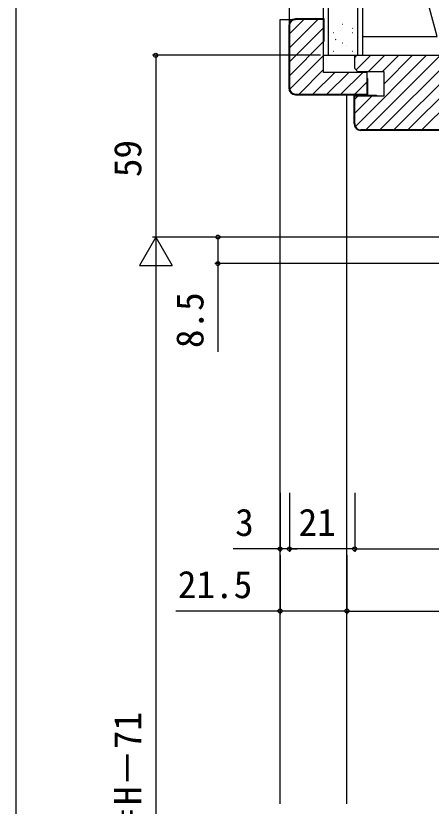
# Model space of a CAD drawing. Units: millimetres, scale not verified. Extents: x -525 to 525, y -784 to 780.
# Drawn here: x -525 to -391.4, y 238.4 to 492.7 of the extents above; entities that cross this region are included whole.
import ezdxf
from ezdxf.enums import TextEntityAlignment as Align

# ---------------------------------------------------------------- set-up
doc = ezdxf.new("R2010")
doc.units = ezdxf.units.MM
doc.header["$LTSCALE"] = 4
for name, color, linetype in [('0-4_YKK_12', 2, 'Continuous'), ('0-7_YKK_D', 6, 'Continuous'), ('0-8_YKK_ZWAK', 7, 'Continuous'), ('0-9_YSS_K', 3, 'Continuous'), ('0-A_YSS_KE', 3, 'Continuous')]:
    doc.layers.add(name, color=color, linetype=linetype)
doc.styles.add('ＭＳ ゴシック', font='')
doc.styles.get('ＭＳ ゴシック').set_extended_font_data('MS Gothic')

msp = doc.modelspace()

# ---------------------------------------------------------------- linework, layer by layer
at = {"layer": '0-4_YKK_12'}
for p, q in [((-440, 239.169), (-440, 491.5)), ((-440, 491.5), (-435.001, 491.5)), ((-418.501, 239.169), (-418.501, 467.3))]:
    msp.add_line(p, q, dxfattribs=at)
at = {"layer": '0-7_YKK_D'}
for p, q in [((-437.001, 490.5), (-437.001, 566)), ((-427.001, 480), (-481, 480)), ((-480, 480), (-480, 421.5)), ((-480, 421.5), (-485.25, 412.407)), ((-348.001, 421.5), (-481, 421.5)), ((-433.001, 421.5), (-481, 421.5)), ((-480, 421.5), (-474.75, 412.407)), ((-480, 421.5), (-480, 403.313)), ((-349.001, 421.5), (-461, 421.5)), ((-485.25, 412.407), (-474.75, 412.407)), ((-357.501, 413), (-461, 413)), ((-480, 411), (-480, 102.503)), ((-440, 339.2), (-440, 320.2)), ((-437.001, 339.2), (-437.001, 320.2)), ((-437.001, 339.2), (-437.001, 320.2)), ((-416.001, 339.2), (-416.001, 320.2)), ((-416.001, 339.2), (-416.001, 320.2)), ((-440, 321.2), (-455.055, 321.2)), ((-437.001, 321.2), (-440, 321.2)), ((-416.001, 321.2), (-437.001, 321.2)), ((-437.001, 321.2), (-434.451, 321.2)), ((-416.001, 321.2), (-258.001, 321.2)), ((-440, 319.2), (-440, 300.2)), ((-418.501, 319.2), (-418.501, 300.2)), ((-418.501, 319.2), (-418.501, 300.2)), ((-418.501, 301.2), (-255.501, 301.2))]:
    msp.add_line(p, q, dxfattribs=at)
for points in [[(-460, 421.5), (-460, 413), (-460, 384.605)], [(-418.501, 301.2), (-440, 301.2), (-473.505, 301.2)]]:
    msp.add_lwpolyline(points, dxfattribs=at)
for centre in [(-480, 480), (-460, 421.5), (-460, 413), (-440, 321.2), (-437.001, 321.2), (-437.001, 321.2), (-416.001, 321.2), (-416.001, 321.2), (-440, 301.2), (-418.501, 301.2), (-418.501, 301.2)]:
    msp.add_circle(centre, 0.637, dxfattribs=at)
at = {"layer": '0-8_YKK_ZWAK'}
msp.add_line((-525, 746.5), (-525, -783.5), dxfattribs=at)
at = {"layer": '0-9_YSS_K'}
for p, q in [((-426.001, 480), (-426.001, 525)), ((-424.501, 525), (-424.501, 480)), ((-415.001, 480), (-415.001, 525)), ((-413.501, 525), (-413.501, 480)), ((-437.001, 486.853), (-432.354, 491.5)), ((-437.001, 482.363), (-427.864, 491.5)), ((-437.001, 477.873), (-426.001, 488.873)), ((-420.058, 490.027), (-419.958, 490.027)), ((-416.742, 488.655), (-416.575, 488.766)), ((-422.908, 487.277), (-422.808, 487.277)), ((-420.454, 488.123), (-420.435, 488.13)), ((-416.828, 487.277), (-416.728, 487.277)), ((-437.001, 473.383), (-426.001, 484.383)), ((-422.121, 485.095), (-421.954, 485.206)), ((-420.058, 484.047), (-419.958, 484.047)), ((-422.908, 481.297), (-422.808, 481.297)), ((-418.502, 483.132), (-418.484, 483.139)), ((-416.828, 481.297), (-416.728, 481.297)), ((-436.928, 468.965), (-426.001, 479.893)), ((-426.001, 480), (-413.501, 480)), ((-416.001, 479.317), (-415.318, 480)), ((-415.78, 457.087), (-392.867, 480)), ((-415.564, 475.263), (-410.828, 480)), ((-412.377, 456), (-388.377, 480)), ((-411.638, 474.7), (-406.338, 480)), ((-407.887, 456), (-383.887, 480)), ((-407.147, 474.7), (-401.847, 480)), ((-406.501, 470.856), (-397.357, 480)), ((-403.397, 456), (-379.397, 480)), ((-398.907, 456), (-374.907, 480)), ((-394.416, 456), (-370.416, 480)), ((-433.904, 467.5), (-426.001, 475.403)), ((-429.414, 467.5), (-422.414, 474.5)), ((-424.923, 467.5), (-417.923, 474.5)), ((-420.433, 467.5), (-413.433, 474.5)), ((-415.943, 467.5), (-412.001, 471.442)), ((-416.001, 465.846), (-414.847, 467)), ((-416.001, 461.356), (-410.357, 467))]:
    msp.add_line(p, q, dxfattribs=at)
msp.add_lwpolyline([(-413.501, 486), (-389.501, 486), (-399.951, 525)], dxfattribs=at)
at = {"layer": '0-A_YSS_KE'}
for p, q in [((-437.201, 489.5), (-437.201, 469.5)), ((-437.001, 489.5), (-437.001, 469.5)), ((-426.001, 484.5), (-425.801, 484.5)), ((-412.001, 472.5), (-411.801, 472.5)), ((-409.001, 467.2), (-409.001, 467))]:
    msp.add_line(p, q, dxfattribs=at)
for points in [[(-425.801, 484.5), (-425.801, 491.7), (-435.001, 491.7)], [(-426.001, 474.5), (-426.001, 491.5), (-435.001, 491.5)], [(-416.001, 458), (-416.001, 467), (-409.001, 467), (-406.501, 467), (-406.501, 474.7), (-415.001, 474.7), (-416.001, 475.7), (-416.001, 480), (-258.001, 480), (-258.001, 475.7), (-259.001, 474.7), (-267.501, 474.7), (-267.501, 467), (-265.001, 467), (-258.001, 467)], [(-435.001, 467.5), (-412.001, 467.5), (-412.001, 474.5), (-426.001, 474.5)], [(-435.001, 467.3), (-411.801, 467.3), (-411.801, 472.5)], [(-416.201, 458), (-416.201, 467.2), (-409.001, 467.2)], [(-260.001, 456), (-278.901, 456), (-279.401, 456.5), (-279.401, 464.4), (-304.501, 464.4), (-321.501, 464.4), (-346.601, 464.4), (-346.601, 456.5), (-347.101, 456), (-414.001, 456)], [(-321.501, 464.2), (-346.401, 464.2), (-346.401, 456.417), (-347.018, 455.8), (-414.001, 455.8)]]:
    msp.add_lwpolyline(points, dxfattribs=at)
for centre, radius, start, end in [((-435.001, 489.5), 2.2, 90, 180), ((-435.001, 489.5), 2, 90, 180), ((-435.001, 469.5), 2.2, 180, 270), ((-435.001, 469.5), 2, 180, 270), ((-414.001, 458), 2.2, 180, 270), ((-414.001, 458), 2, 180, 270)]:
    msp.add_arc(centre, radius, start, end, dxfattribs=at)

# ---------------------------------------------------------------- texts
at = {"layer": '0-7_YKK_D', "style": 'ＭＳ ゴシック'}
for s, p in [('59', (-482, 440.782)), ('8.5', (-462, 385.786)), ('DH＝H－71', (-482, 214.786))]:
    msp.add_text(s, height=8.798, rotation=90, dxfattribs=at).set_placement(p, align=Align.BOTTOM_LEFT)
for s, p in [('3', (-454.441, 322.7)), ('21', (-434.035, 322.7)), ('21.5', (-472.891, 302.7))]:
    msp.add_text(s, height=8.798, dxfattribs=at).set_placement(p, align=Align.BOTTOM_LEFT)

doc.saveas('drawing.dxf')
